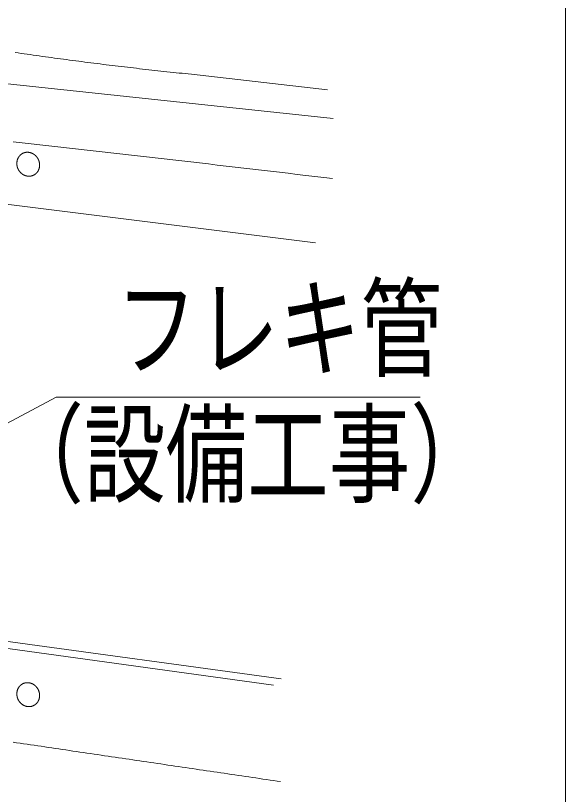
# Model space of a CAD drawing. Units: millimetres on the paper. Extents: x -305 to 305, y -152 to 152.
# Drawn here: x -73.24 to -56.67, y -96.47 to -73.01 of the extents above; entities that cross this region are included whole.
import ezdxf
from ezdxf.enums import TextEntityAlignment as Align

# ---------------------------------------------------------------- set-up
doc = ezdxf.new("R2010")
doc.units = ezdxf.units.MM
doc.layers.add('0-1_RV', color=7, linetype='Continuous', lineweight=9)
doc.styles.add('ＭＳ ゴシック', font='')
doc.styles.get('ＭＳ ゴシック').set_extended_font_data('MS Gothic')

msp = doc.modelspace()

# ---------------------------------------------------------------- linework, layer by layer
at = {"layer": '0-1_RV'}
for p, q in [((-98.459, -72.391), (-63.677, -76.112)), ((-67.946, -74.777), (-63.842, -75.243)), ((-85.76, -77.155), (-64.2, -79.86)), ((-73.164, -77.641), (-73.166, -77.637)), ((-65.241, -92.995), (-84.128, -90.399)), ((-65.474, -93.182), (-84.361, -90.586)), ((-73.164, -93.621), (-73.166, -93.616))]:
    msp.add_line(p, q, dxfattribs=at)
msp.add_lwpolyline([(-124.163, -111.629), (-56.673, -111.629), (-56.673, -45.625), (-124.163, -45.625)], close=True, dxfattribs=at)
for points in [[(-73.259, -74.121), (-73.168, -74.134)], [(-73.168, -74.134), (-73.076, -74.148), (-72.985, -74.161), (-72.894, -74.174), (-72.802, -74.187), (-72.711, -74.2), (-72.619, -74.213), (-72.528, -74.226), (-72.437, -74.239), (-72.345, -74.252), (-72.254, -74.264), (-72.162, -74.277), (-72.071, -74.289), (-71.979, -74.302), (-71.888, -74.314), (-71.796, -74.326), (-71.705, -74.338), (-71.613, -74.351), (-71.522, -74.363), (-71.43, -74.375), (-71.339, -74.386), (-71.247, -74.398), (-71.156, -74.41), (-71.064, -74.422), (-70.972, -74.433), (-70.881, -74.445), (-70.789, -74.456), (-70.698, -74.468), (-70.606, -74.479), (-70.514, -74.49), (-70.423, -74.502), (-70.331, -74.513), (-70.24, -74.524), (-70.148, -74.535), (-70.056, -74.546), (-69.965, -74.557), (-69.873, -74.567), (-69.781, -74.578), (-69.69, -74.589), (-69.598, -74.599)], [(-69.598, -74.599), (-69.506, -74.61), (-69.414, -74.62), (-69.323, -74.631), (-69.231, -74.641), (-69.139, -74.651), (-69.047, -74.662), (-68.956, -74.672), (-68.864, -74.682), (-68.772, -74.692), (-68.68, -74.702), (-68.589, -74.711), (-68.497, -74.721), (-68.405, -74.731), (-68.313, -74.74), (-68.221, -74.75), (-68.13, -74.759), (-68.038, -74.768), (-67.946, -74.777), (-67.946, -74.777)], [(-73.311, -76.816), (-73.044, -76.846), (-72.776, -76.875), (-72.509, -76.905), (-72.242, -76.935), (-71.974, -76.965), (-71.707, -76.995), (-71.44, -77.025), (-71.172, -77.055), (-70.905, -77.085), (-70.638, -77.115), (-70.37, -77.145), (-70.103, -77.175), (-69.836, -77.205), (-69.568, -77.236), (-69.301, -77.266), (-69.034, -77.297), (-68.767, -77.327), (-68.499, -77.358), (-68.232, -77.388), (-67.965, -77.419), (-67.698, -77.45), (-67.431, -77.481), (-67.163, -77.512)], [(-73.138, -77.256), (-73.135, -77.252), (-73.132, -77.248), (-73.128, -77.244), (-73.125, -77.24), (-73.122, -77.236), (-73.118, -77.232), (-73.115, -77.228), (-73.111, -77.224), (-73.108, -77.221), (-73.104, -77.217), (-73.101, -77.213), (-73.097, -77.21), (-73.093, -77.206), (-73.089, -77.203), (-73.085, -77.2), (-73.081, -77.196), (-73.077, -77.193), (-73.073, -77.19), (-73.069, -77.187), (-73.065, -77.184), (-73.061, -77.181), (-73.056, -77.178), (-73.052, -77.175), (-73.048, -77.172), (-73.043, -77.17), (-73.039, -77.167), (-73.034, -77.165), (-73.03, -77.162), (-73.025, -77.16), (-73.021, -77.158), (-73.016, -77.155), (-73.011, -77.153), (-73.007, -77.151), (-73.002, -77.149), (-72.997, -77.148), (-72.992, -77.146), (-72.987, -77.144), (-72.982, -77.143), (-72.978, -77.141)], [(-72.978, -77.141), (-72.973, -77.14), (-72.968, -77.138), (-72.963, -77.137), (-72.958, -77.136), (-72.953, -77.135), (-72.948, -77.134), (-72.942, -77.133), (-72.937, -77.132), (-72.932, -77.131), (-72.927, -77.13), (-72.922, -77.13), (-72.917, -77.129), (-72.912, -77.129), (-72.907, -77.129), (-72.902, -77.128), (-72.896, -77.128), (-72.891, -77.128), (-72.886, -77.128), (-72.881, -77.128), (-72.876, -77.128), (-72.871, -77.128), (-72.866, -77.129), (-72.86, -77.129), (-72.855, -77.129), (-72.85, -77.13), (-72.845, -77.131), (-72.84, -77.131), (-72.835, -77.132), (-72.83, -77.133), (-72.825, -77.134), (-72.82, -77.135), (-72.815, -77.136), (-72.81, -77.137), (-72.805, -77.138), (-72.8, -77.14), (-72.795, -77.141), (-72.79, -77.142), (-72.785, -77.144), (-72.78, -77.145)], [(-72.78, -77.145), (-72.775, -77.147), (-72.77, -77.149), (-72.766, -77.151), (-72.761, -77.152), (-72.756, -77.154), (-72.751, -77.156), (-72.747, -77.158), (-72.742, -77.161), (-72.737, -77.163), (-72.733, -77.165), (-72.728, -77.167), (-72.723, -77.17), (-72.719, -77.172), (-72.714, -77.175), (-72.71, -77.177), (-72.706, -77.18), (-72.701, -77.183), (-72.697, -77.185), (-72.693, -77.188), (-72.688, -77.191), (-72.684, -77.194), (-72.68, -77.197), (-72.676, -77.2), (-72.672, -77.203), (-72.668, -77.206), (-72.664, -77.209), (-72.66, -77.213), (-72.656, -77.216), (-72.652, -77.219), (-72.648, -77.223), (-72.644, -77.226), (-72.64, -77.23), (-72.637, -77.234), (-72.633, -77.237), (-72.63, -77.241), (-72.626, -77.245), (-72.622, -77.248), (-72.619, -77.252), (-72.616, -77.256)], [(-73.204, -77.442), (-73.204, -77.437), (-73.204, -77.432), (-73.203, -77.427), (-73.202, -77.422), (-73.202, -77.417), (-73.201, -77.412), (-73.2, -77.406), (-73.199, -77.401), (-73.198, -77.396), (-73.197, -77.391), (-73.196, -77.386), (-73.195, -77.381), (-73.194, -77.376), (-73.193, -77.371), (-73.191, -77.366), (-73.19, -77.361), (-73.188, -77.356), (-73.187, -77.352), (-73.185, -77.347), (-73.183, -77.342), (-73.182, -77.337), (-73.18, -77.332), (-73.178, -77.327), (-73.176, -77.323), (-73.174, -77.318), (-73.172, -77.313), (-73.169, -77.309), (-73.167, -77.304), (-73.165, -77.299), (-73.162, -77.295), (-73.16, -77.29), (-73.157, -77.286), (-73.155, -77.282), (-73.152, -77.277), (-73.149, -77.273), (-73.147, -77.268), (-73.144, -77.264), (-73.141, -77.26), (-73.138, -77.256)], [(-72.616, -77.256), (-72.612, -77.26), (-72.609, -77.264), (-72.606, -77.268), (-72.603, -77.272), (-72.6, -77.276), (-72.596, -77.28), (-72.593, -77.284), (-72.59, -77.289), (-72.588, -77.293), (-72.585, -77.297), (-72.582, -77.301), (-72.579, -77.306), (-72.577, -77.31), (-72.574, -77.315), (-72.571, -77.319), (-72.569, -77.324), (-72.567, -77.328), (-72.564, -77.333), (-72.562, -77.337), (-72.56, -77.342), (-72.557, -77.347), (-72.555, -77.351), (-72.553, -77.356), (-72.551, -77.361), (-72.549, -77.365), (-72.547, -77.37), (-72.545, -77.375), (-72.543, -77.38), (-72.542, -77.385), (-72.54, -77.389), (-72.538, -77.394), (-72.537, -77.399), (-72.535, -77.404), (-72.534, -77.409), (-72.532, -77.414), (-72.531, -77.419), (-72.53, -77.424), (-72.529, -77.429), (-72.528, -77.434)], [(-73.166, -77.637), (-73.168, -77.632), (-73.17, -77.627), (-73.172, -77.623), (-73.174, -77.618), (-73.176, -77.613), (-73.178, -77.608), (-73.18, -77.604), (-73.182, -77.599), (-73.184, -77.594), (-73.185, -77.589), (-73.187, -77.584), (-73.188, -77.579), (-73.19, -77.574), (-73.191, -77.569), (-73.193, -77.564), (-73.194, -77.56), (-73.195, -77.555), (-73.196, -77.55), (-73.197, -77.544), (-73.198, -77.539), (-73.199, -77.534), (-73.2, -77.529), (-73.201, -77.524), (-73.202, -77.519), (-73.202, -77.514), (-73.203, -77.509), (-73.203, -77.504), (-73.204, -77.499), (-73.204, -77.494), (-73.205, -77.488), (-73.205, -77.483), (-73.205, -77.478), (-73.205, -77.473), (-73.205, -77.468), (-73.205, -77.463), (-73.205, -77.458), (-73.205, -77.452), (-73.205, -77.447), (-73.204, -77.442)], [(-73.032, -77.79), (-73.036, -77.787), (-73.041, -77.784), (-73.045, -77.781), (-73.049, -77.778), (-73.053, -77.775), (-73.057, -77.772), (-73.061, -77.769), (-73.065, -77.765), (-73.069, -77.762), (-73.073, -77.759), (-73.077, -77.755), (-73.081, -77.752), (-73.084, -77.748), (-73.088, -77.745), (-73.092, -77.741), (-73.095, -77.737), (-73.099, -77.734), (-73.102, -77.73), (-73.106, -77.726), (-73.109, -77.722), (-73.112, -77.718), (-73.116, -77.714), (-73.119, -77.71), (-73.122, -77.706), (-73.125, -77.702), (-73.128, -77.698), (-73.131, -77.694), (-73.134, -77.69), (-73.137, -77.686), (-73.14, -77.681), (-73.143, -77.677), (-73.146, -77.673), (-73.148, -77.668), (-73.151, -77.664), (-73.154, -77.659), (-73.156, -77.655), (-73.159, -77.65), (-73.161, -77.646), (-73.164, -77.641)], [(-72.539, -77.632), (-72.54, -77.637), (-72.542, -77.641), (-72.544, -77.646), (-72.546, -77.651), (-72.548, -77.656), (-72.55, -77.66), (-72.552, -77.665), (-72.554, -77.67), (-72.556, -77.674), (-72.559, -77.679), (-72.561, -77.684), (-72.564, -77.688), (-72.566, -77.693), (-72.569, -77.697), (-72.572, -77.701), (-72.574, -77.706), (-72.577, -77.71), (-72.58, -77.714), (-72.583, -77.718), (-72.586, -77.723), (-72.589, -77.727), (-72.592, -77.731), (-72.596, -77.735), (-72.599, -77.739), (-72.602, -77.743), (-72.606, -77.746), (-72.609, -77.75), (-72.613, -77.754), (-72.616, -77.758), (-72.62, -77.761), (-72.624, -77.765), (-72.627, -77.768), (-72.631, -77.772), (-72.635, -77.775), (-72.639, -77.778), (-72.643, -77.782), (-72.647, -77.785), (-72.651, -77.788), (-72.655, -77.791)], [(-72.528, -77.434), (-72.527, -77.439), (-72.526, -77.444), (-72.525, -77.449), (-72.524, -77.454), (-72.523, -77.459), (-72.522, -77.464), (-72.522, -77.469), (-72.521, -77.475), (-72.521, -77.48), (-72.52, -77.485), (-72.52, -77.49), (-72.52, -77.495), (-72.519, -77.5), (-72.519, -77.505), (-72.519, -77.51), (-72.519, -77.516), (-72.519, -77.521), (-72.519, -77.526), (-72.52, -77.531), (-72.52, -77.536), (-72.52, -77.541), (-72.521, -77.546), (-72.521, -77.552), (-72.522, -77.557), (-72.522, -77.562), (-72.523, -77.567), (-72.524, -77.572), (-72.525, -77.577), (-72.525, -77.582), (-72.526, -77.587), (-72.528, -77.592), (-72.529, -77.597), (-72.53, -77.602), (-72.531, -77.607), (-72.532, -77.612), (-72.534, -77.617), (-72.535, -77.622), (-72.537, -77.627), (-72.539, -77.632)], [(-67.163, -77.512), (-66.896, -77.543), (-66.629, -77.574), (-66.362, -77.605), (-66.095, -77.636), (-65.827, -77.667), (-65.56, -77.699), (-65.293, -77.73), (-65.026, -77.762), (-64.759, -77.793), (-64.492, -77.825), (-64.224, -77.856), (-63.957, -77.888), (-63.69, -77.92)], [(-72.844, -77.85), (-72.849, -77.85), (-72.854, -77.85), (-72.859, -77.849), (-72.864, -77.849), (-72.869, -77.849), (-72.874, -77.848), (-72.88, -77.847), (-72.885, -77.847), (-72.89, -77.846), (-72.895, -77.845), (-72.9, -77.844), (-72.905, -77.843), (-72.91, -77.842), (-72.915, -77.841), (-72.92, -77.84), (-72.925, -77.839), (-72.93, -77.837), (-72.935, -77.836), (-72.94, -77.834), (-72.945, -77.833), (-72.95, -77.831), (-72.954, -77.829), (-72.959, -77.828), (-72.964, -77.826), (-72.969, -77.824), (-72.974, -77.822), (-72.978, -77.82), (-72.983, -77.818), (-72.988, -77.815), (-72.992, -77.813), (-72.997, -77.811), (-73.001, -77.809), (-73.006, -77.806), (-73.01, -77.804), (-73.015, -77.801), (-73.019, -77.798), (-73.024, -77.796), (-73.028, -77.793), (-73.032, -77.79)], [(-72.655, -77.791), (-72.66, -77.794), (-72.664, -77.797), (-72.668, -77.8), (-72.673, -77.802), (-72.677, -77.805), (-72.681, -77.808), (-72.686, -77.81), (-72.69, -77.813), (-72.695, -77.815), (-72.7, -77.817), (-72.704, -77.819), (-72.709, -77.822), (-72.714, -77.824), (-72.718, -77.826), (-72.723, -77.828), (-72.728, -77.83), (-72.733, -77.831), (-72.737, -77.833), (-72.742, -77.835), (-72.747, -77.836), (-72.752, -77.838), (-72.757, -77.839), (-72.762, -77.84), (-72.767, -77.842), (-72.772, -77.843), (-72.777, -77.844), (-72.782, -77.845), (-72.787, -77.846), (-72.792, -77.846), (-72.797, -77.847), (-72.803, -77.848), (-72.808, -77.848), (-72.813, -77.849), (-72.818, -77.849), (-72.823, -77.849), (-72.828, -77.85), (-72.833, -77.85), (-72.839, -77.85), (-72.844, -77.85)], [(-61.049, -84.508), (-72.017, -84.508), (-76.076, -86.661)], [(-73.137, -93.235), (-73.134, -93.231), (-73.131, -93.227), (-73.128, -93.223), (-73.125, -93.219), (-73.121, -93.215), (-73.118, -93.211), (-73.115, -93.207), (-73.111, -93.204), (-73.107, -93.2), (-73.104, -93.196), (-73.1, -93.193), (-73.096, -93.189), (-73.093, -93.186), (-73.089, -93.182), (-73.085, -93.179), (-73.081, -93.176), (-73.077, -93.173), (-73.073, -93.169), (-73.069, -93.166), (-73.064, -93.163), (-73.06, -93.16), (-73.056, -93.158), (-73.052, -93.155), (-73.047, -93.152), (-73.043, -93.149), (-73.038, -93.147), (-73.034, -93.144), (-73.029, -93.142), (-73.025, -93.14), (-73.02, -93.137), (-73.015, -93.135), (-73.011, -93.133), (-73.006, -93.131), (-73.001, -93.129), (-72.996, -93.127), (-72.992, -93.126), (-72.987, -93.124), (-72.982, -93.122), (-72.977, -93.121)], [(-72.977, -93.121), (-72.972, -93.119), (-72.967, -93.118), (-72.962, -93.117), (-72.957, -93.116), (-72.952, -93.114), (-72.947, -93.113), (-72.942, -93.112), (-72.937, -93.112), (-72.932, -93.111), (-72.927, -93.11), (-72.921, -93.11), (-72.916, -93.109), (-72.911, -93.109), (-72.906, -93.108), (-72.901, -93.108), (-72.896, -93.108), (-72.891, -93.108), (-72.885, -93.108), (-72.88, -93.108), (-72.875, -93.108), (-72.87, -93.108), (-72.865, -93.108), (-72.86, -93.109), (-72.855, -93.109), (-72.85, -93.11), (-72.844, -93.11), (-72.839, -93.111), (-72.834, -93.112), (-72.829, -93.113), (-72.824, -93.113), (-72.819, -93.114), (-72.814, -93.116), (-72.809, -93.117), (-72.804, -93.118), (-72.799, -93.119), (-72.794, -93.121), (-72.789, -93.122), (-72.784, -93.123), (-72.779, -93.125)], [(-72.779, -93.125), (-72.774, -93.127), (-72.77, -93.128), (-72.765, -93.13), (-72.76, -93.132), (-72.755, -93.134), (-72.75, -93.136), (-72.746, -93.138), (-72.741, -93.14), (-72.736, -93.142), (-72.732, -93.145), (-72.727, -93.147), (-72.723, -93.149), (-72.718, -93.152), (-72.714, -93.154), (-72.709, -93.157), (-72.705, -93.16), (-72.7, -93.162), (-72.696, -93.165), (-72.692, -93.168), (-72.688, -93.171), (-72.683, -93.174), (-72.679, -93.177), (-72.675, -93.18), (-72.671, -93.183), (-72.667, -93.186), (-72.663, -93.189), (-72.659, -93.192), (-72.655, -93.196), (-72.651, -93.199), (-72.647, -93.203), (-72.643, -93.206), (-72.64, -93.21), (-72.636, -93.213), (-72.632, -93.217), (-72.629, -93.221), (-72.625, -93.224), (-72.622, -93.228), (-72.618, -93.232), (-72.615, -93.236)], [(-73.204, -93.422), (-73.204, -93.416), (-73.203, -93.411), (-73.203, -93.406), (-73.202, -93.401), (-73.202, -93.396), (-73.201, -93.391), (-73.2, -93.386), (-73.199, -93.381), (-73.198, -93.376), (-73.197, -93.371), (-73.196, -93.366), (-73.195, -93.361), (-73.194, -93.356), (-73.193, -93.351), (-73.191, -93.346), (-73.19, -93.341), (-73.188, -93.336), (-73.187, -93.331), (-73.185, -93.326), (-73.183, -93.321), (-73.181, -93.316), (-73.18, -93.312), (-73.178, -93.307), (-73.176, -93.302), (-73.174, -93.297), (-73.171, -93.293), (-73.169, -93.288), (-73.167, -93.283), (-73.165, -93.279), (-73.162, -93.274), (-73.16, -93.27), (-73.157, -93.265), (-73.155, -93.261), (-73.152, -93.256), (-73.149, -93.252), (-73.146, -93.248), (-73.143, -93.244), (-73.14, -93.239), (-73.137, -93.235)], [(-72.615, -93.236), (-72.612, -93.24), (-72.608, -93.244), (-72.605, -93.248), (-72.602, -93.252), (-72.599, -93.256), (-72.596, -93.26), (-72.593, -93.264), (-72.59, -93.268), (-72.587, -93.273), (-72.584, -93.277), (-72.581, -93.281), (-72.579, -93.286), (-72.576, -93.29), (-72.573, -93.294), (-72.571, -93.299), (-72.568, -93.303), (-72.566, -93.308), (-72.564, -93.313), (-72.561, -93.317), (-72.559, -93.322), (-72.557, -93.326), (-72.555, -93.331), (-72.552, -93.336), (-72.55, -93.34), (-72.548, -93.345), (-72.547, -93.35), (-72.545, -93.355), (-72.543, -93.36), (-72.541, -93.364), (-72.54, -93.369), (-72.538, -93.374), (-72.536, -93.379), (-72.535, -93.384), (-72.533, -93.389), (-72.532, -93.394), (-72.531, -93.399), (-72.53, -93.404), (-72.528, -93.409), (-72.527, -93.414)], [(-73.166, -93.616), (-73.168, -93.611), (-73.17, -93.607), (-73.172, -93.602), (-73.174, -93.597), (-73.176, -93.593), (-73.178, -93.588), (-73.18, -93.583), (-73.182, -93.578), (-73.184, -93.573), (-73.185, -93.569), (-73.187, -93.564), (-73.188, -93.559), (-73.19, -93.554), (-73.191, -93.549), (-73.193, -93.544), (-73.194, -93.539), (-73.195, -93.534), (-73.196, -93.529), (-73.197, -93.524), (-73.198, -93.519), (-73.199, -93.514), (-73.2, -93.509), (-73.201, -93.504), (-73.202, -93.498), (-73.202, -93.493), (-73.203, -93.488), (-73.203, -93.483), (-73.204, -93.478), (-73.204, -93.473), (-73.205, -93.468), (-73.205, -93.463), (-73.205, -93.457), (-73.205, -93.452), (-73.205, -93.447), (-73.205, -93.442), (-73.205, -93.437), (-73.205, -93.432), (-73.205, -93.427), (-73.204, -93.422)], [(-73.033, -93.77), (-73.037, -93.767), (-73.041, -93.764), (-73.045, -93.761), (-73.049, -93.758), (-73.053, -93.755), (-73.057, -93.752), (-73.061, -93.748), (-73.065, -93.745), (-73.069, -93.742), (-73.073, -93.738), (-73.077, -93.735), (-73.081, -93.731), (-73.085, -93.728), (-73.088, -93.724), (-73.092, -93.721), (-73.095, -93.717), (-73.099, -93.713), (-73.102, -93.709), (-73.106, -93.706), (-73.109, -93.702), (-73.113, -93.698), (-73.116, -93.694), (-73.119, -93.69), (-73.122, -93.686), (-73.125, -93.682), (-73.129, -93.678), (-73.132, -93.673), (-73.135, -93.669), (-73.137, -93.665), (-73.14, -93.661), (-73.143, -93.656), (-73.146, -93.652), (-73.149, -93.648), (-73.151, -93.643), (-73.154, -93.639), (-73.156, -93.634), (-73.159, -93.63), (-73.161, -93.625), (-73.164, -93.621)], [(-72.539, -93.612), (-72.54, -93.617), (-72.542, -93.622), (-72.544, -93.626), (-72.546, -93.631), (-72.548, -93.636), (-72.55, -93.641), (-72.552, -93.645), (-72.554, -93.65), (-72.557, -93.655), (-72.559, -93.659), (-72.562, -93.664), (-72.564, -93.668), (-72.567, -93.673), (-72.569, -93.677), (-72.572, -93.681), (-72.575, -93.686), (-72.577, -93.69), (-72.58, -93.694), (-72.583, -93.698), (-72.586, -93.703), (-72.589, -93.707), (-72.593, -93.711), (-72.596, -93.715), (-72.599, -93.719), (-72.603, -93.723), (-72.606, -93.727), (-72.609, -93.73), (-72.613, -93.734), (-72.617, -93.738), (-72.62, -93.741), (-72.624, -93.745), (-72.628, -93.748), (-72.632, -93.752), (-72.635, -93.755), (-72.639, -93.758), (-72.643, -93.762), (-72.647, -93.765), (-72.652, -93.768), (-72.656, -93.771)], [(-72.527, -93.414), (-72.526, -93.419), (-72.525, -93.424), (-72.525, -93.429), (-72.524, -93.434), (-72.523, -93.439), (-72.522, -93.444), (-72.522, -93.45), (-72.521, -93.455), (-72.521, -93.46), (-72.52, -93.465), (-72.52, -93.47), (-72.52, -93.475), (-72.519, -93.48), (-72.519, -93.485), (-72.519, -93.491), (-72.519, -93.496), (-72.519, -93.501), (-72.519, -93.506), (-72.52, -93.511), (-72.52, -93.516), (-72.52, -93.521), (-72.521, -93.527), (-72.521, -93.532), (-72.522, -93.537), (-72.522, -93.542), (-72.523, -93.547), (-72.524, -93.552), (-72.525, -93.557), (-72.526, -93.562), (-72.527, -93.567), (-72.528, -93.572), (-72.529, -93.577), (-72.53, -93.582), (-72.531, -93.587), (-72.533, -93.592), (-72.534, -93.597), (-72.536, -93.602), (-72.537, -93.607), (-72.539, -93.612)], [(-72.844, -93.83), (-72.849, -93.83), (-72.854, -93.83), (-72.859, -93.829), (-72.865, -93.829), (-72.87, -93.829), (-72.875, -93.828), (-72.88, -93.827), (-72.885, -93.827), (-72.89, -93.826), (-72.895, -93.825), (-72.9, -93.824), (-72.905, -93.823), (-72.91, -93.822), (-72.915, -93.821), (-72.92, -93.82), (-72.925, -93.819), (-72.93, -93.817), (-72.935, -93.816), (-72.94, -93.814), (-72.945, -93.813), (-72.95, -93.811), (-72.955, -93.809), (-72.96, -93.808), (-72.964, -93.806), (-72.969, -93.804), (-72.974, -93.802), (-72.979, -93.8), (-72.983, -93.798), (-72.988, -93.795), (-72.993, -93.793), (-72.997, -93.791), (-73.002, -93.788), (-73.006, -93.786), (-73.011, -93.783), (-73.015, -93.781), (-73.02, -93.778), (-73.024, -93.775), (-73.028, -93.773), (-73.033, -93.77)], [(-72.656, -93.771), (-72.66, -93.774), (-72.664, -93.777), (-72.668, -93.78), (-72.673, -93.782), (-72.677, -93.785), (-72.682, -93.788), (-72.686, -93.79), (-72.691, -93.793), (-72.695, -93.795), (-72.7, -93.797), (-72.704, -93.8), (-72.709, -93.802), (-72.714, -93.804), (-72.719, -93.806), (-72.723, -93.808), (-72.728, -93.81), (-72.733, -93.812), (-72.738, -93.813), (-72.743, -93.815), (-72.748, -93.816), (-72.753, -93.818), (-72.757, -93.819), (-72.762, -93.821), (-72.767, -93.822), (-72.772, -93.823), (-72.778, -93.824), (-72.783, -93.825), (-72.788, -93.826), (-72.793, -93.827), (-72.798, -93.827), (-72.803, -93.828), (-72.808, -93.828), (-72.813, -93.829), (-72.818, -93.829), (-72.823, -93.83), (-72.829, -93.83), (-72.834, -93.83), (-72.839, -93.83), (-72.844, -93.83)], [(-73.319, -94.9), (-73.213, -94.916), (-73.107, -94.932)], [(-73.107, -94.932), (-73.001, -94.947), (-72.895, -94.963), (-72.789, -94.979), (-72.683, -94.994), (-72.577, -95.01), (-72.471, -95.025), (-72.365, -95.041), (-72.259, -95.057), (-72.152, -95.072), (-72.046, -95.088), (-71.94, -95.104), (-71.834, -95.119), (-71.728, -95.135), (-71.622, -95.151), (-71.516, -95.166), (-71.41, -95.182), (-71.304, -95.197), (-71.198, -95.213), (-71.092, -95.229), (-70.985, -95.244), (-70.879, -95.26), (-70.773, -95.276), (-70.667, -95.291), (-70.561, -95.307), (-70.455, -95.323), (-70.349, -95.338), (-70.243, -95.354), (-70.137, -95.369), (-70.031, -95.385), (-69.925, -95.401), (-69.819, -95.416), (-69.712, -95.432), (-69.606, -95.448), (-69.5, -95.463), (-69.394, -95.479), (-69.288, -95.495), (-69.182, -95.51), (-69.076, -95.526), (-68.97, -95.541)], [(-68.97, -95.541), (-68.864, -95.557), (-68.758, -95.573), (-68.652, -95.588), (-68.545, -95.604), (-68.439, -95.62), (-68.333, -95.635), (-68.227, -95.651), (-68.121, -95.667), (-68.015, -95.682), (-67.909, -95.698), (-67.803, -95.713), (-67.697, -95.729), (-67.591, -95.745), (-67.485, -95.76), (-67.379, -95.776), (-67.272, -95.792), (-67.166, -95.807), (-67.06, -95.823), (-66.954, -95.838), (-66.848, -95.854), (-66.742, -95.87), (-66.636, -95.885), (-66.53, -95.901), (-66.424, -95.917), (-66.318, -95.932), (-66.212, -95.948), (-66.105, -95.963), (-65.999, -95.979), (-65.893, -95.995), (-65.787, -96.01), (-65.681, -96.026), (-65.575, -96.042), (-65.469, -96.057), (-65.363, -96.073), (-65.257, -96.088), (-65.257, -96.088)]]:
    msp.add_lwpolyline(points, dxfattribs=at)

# ---------------------------------------------------------------- texts
at = {"layer": '0-1_RV', "style": 'ＭＳ ゴシック', "width": 0.75}
for s, p in [('\u3000フレキ管', (-72.687, -84.354)), ('（設備工事）', (-73.645, -88.146))]:
    msp.add_text(s, height=2.405, dxfattribs=at).set_placement(p, align=Align.BOTTOM_LEFT)

doc.saveas('drawing.dxf')
